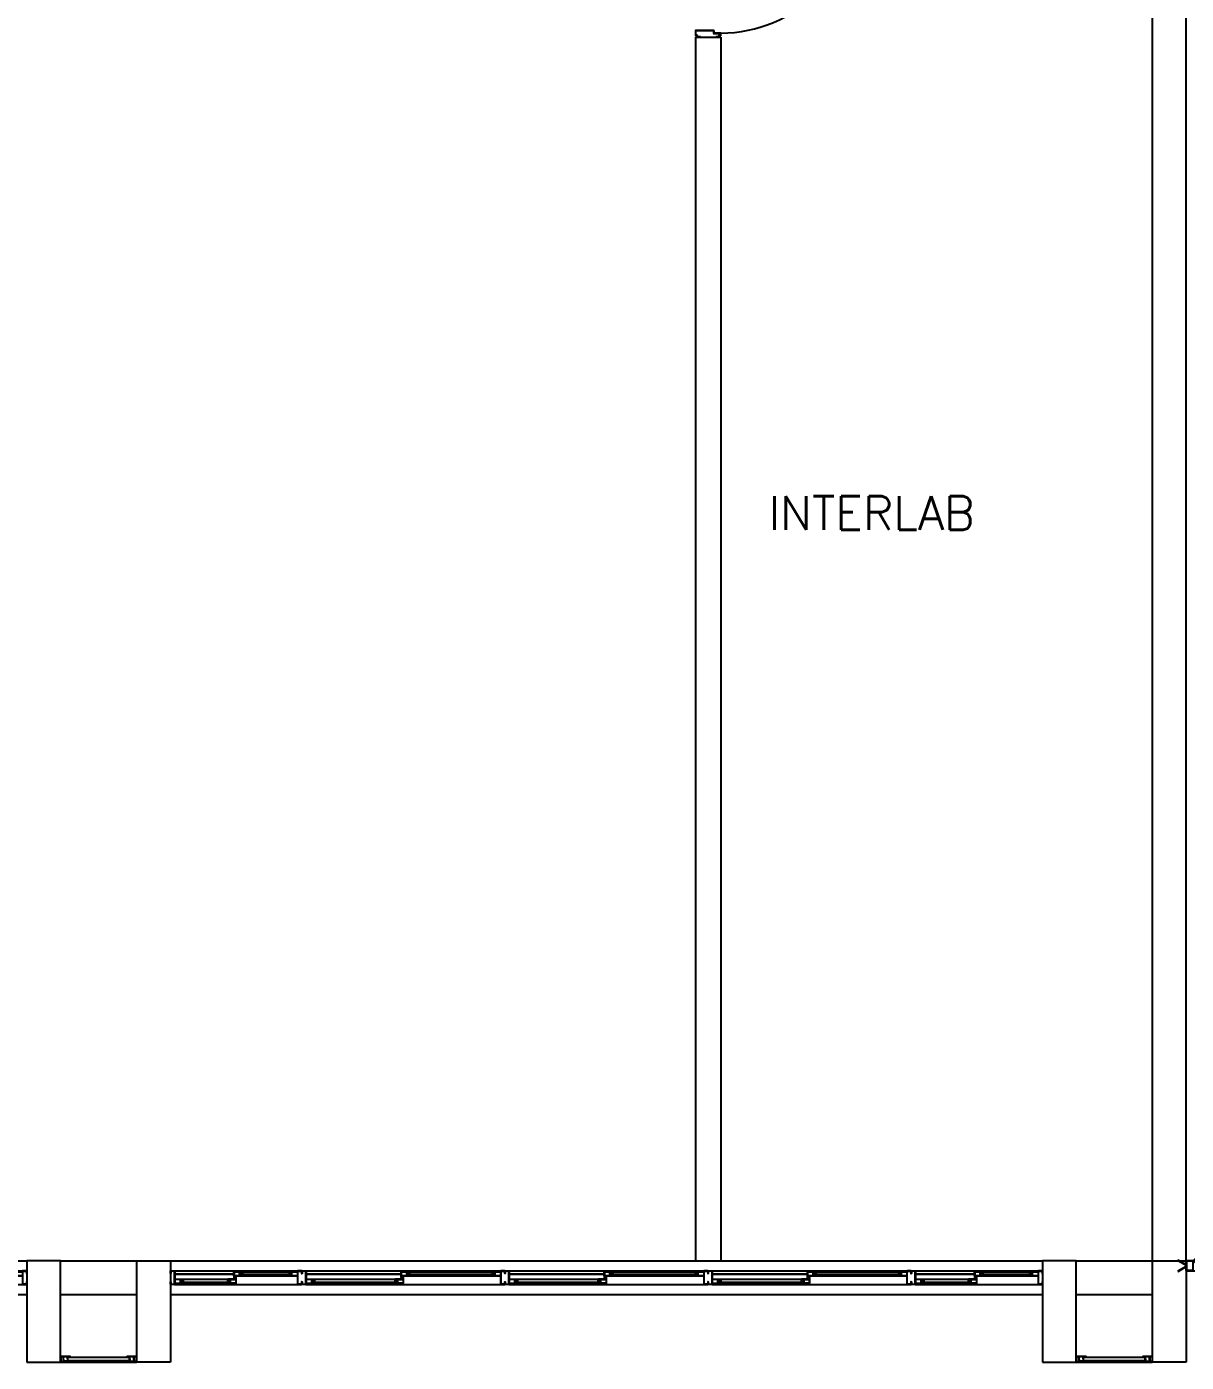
# Model space of a CAD drawing. Header units: millimetres. Extents: x 2686 to 2939, y 1294 to 1441.
# Drawn here: x 2889.87 to 2896.72, y 1388.32 to 1396.21 of the extents above; entities that cross this region are included whole.
import ezdxf

# ---------------------------------------------------------------- set-up
doc = ezdxf.new("R2010")
doc.units = ezdxf.units.MM
doc.linetypes.add('HIDDEN', pattern=[0.375, 0.25, -0.125])
for name, color, linetype in [('AR-ALV', 2, 'Continuous'), ('AR-ESQ', 1, 'Continuous'), ('AR-ESTC', 3, 'Continuous'), ('AR-PEITORIL', 1, 'Continuous'), ('AR-PORTA', 1, 'Continuous'), ('AR-PROJ', 1, 'HIDDEN'), ('AR-SIMBOLO', 1, 'Continuous'), ('DT-ESQ-BAGUETE-C', 1, 'Continuous'), ('DT-ESQ-BAGUETE-V', 1, 'Continuous'), ('DT-ESQ-CHAPA DOBRADA-V', 1, 'Continuous'), ('DT-ESQ-PERFIL CADEIRA-C', 2, 'Continuous'), ('DT-ESQ-PERFIL CADEIRA-V', 2, 'Continuous'), ('DT-ESQ-PERFIL U SIMPLES-C', 2, 'Continuous'), ('DT-ESQ-PERFIL U-C', 2, 'Continuous'), ('DT-ESQ-PERFIL U-V', 1, 'Continuous'), ('DT-ESQ-VENEZIANA-C', 1, 'Continuous'), ('DT-ESQ-VENEZIANA-V', 1, 'Continuous'), ('DT-ESQ-VIDRO-C', 2, 'Continuous'), ('DT-TXTMOD', 1, 'Continuous'), ('esq-c', 1, 'Continuous'), ('grapa', 21, 'HIDDEN'), ('maçaneta', 1, 'Continuous'), ('mov', 1, 'Continuous'), ('PM-PERFIL U-C', 2, 'Continuous'), ('pm1', 2, 'Continuous'), ('porta-c', 1, 'Continuous'), ('PORTA-PROJ', 1, 'HIDDEN'), ('porta-v', 2, 'Continuous'), ('TEXTO', 2, 'Continuous')]:
    doc.layers.add(name, color=color, linetype=linetype)
doc.styles.add('S10', font='simplex.shx', dxfattribs={"height": 0.1})
doc.styles.add('UNB-100', font='simplex.shx', dxfattribs={"height": 0.2})

# ---------------------------------------------------------------- blocks, each defined once
blk = doc.blocks.new('gr9-met-01p')
at = {"layer": 'AR-SIMBOLO'}
for p, q in [((-3.0391, 0.0954), (-2.9391, 0.0954)), ((-2.9691, 0.1254), (-2.9391, 0.0954)), ((-2.9691, 0.0654), (-2.9391, 0.0954)), ((-0.8309, 0.1254), (-0.8609, 0.0954)), ((-0.7609, 0.0954), (-0.8609, 0.0954)), ((-0.8309, 0.0654), (-0.8609, 0.0954))]:
    blk.add_line(p, q, dxfattribs=at)
at = {"layer": 'esq-c'}
for p, q in [((-3.0959, 0.6736), (-3.0708, 0.6987)), ((-3.0959, 0.6704), (-3.0708, 0.6453)), ((-3.0697, 0.6976), (-3.0948, 0.6725)), ((-3.0697, 0.6464), (-3.0948, 0.6715)), ((-3.0436, 0.6725), (-3.0687, 0.6976)), ((-3.0436, 0.6715), (-3.0687, 0.6464)), ((-3.0676, 0.6987), (-3.0425, 0.6736)), ((-3.0676, 0.6453), (-3.0425, 0.6704)), ((-3.0161, 0.6987), (-3.0412, 0.6736)), ((-3.0161, 0.6453), (-3.0412, 0.6704)), ((-3.0401, 0.6725), (-3.015, 0.6976)), ((-3.0401, 0.6715), (-3.015, 0.6464)), ((-3.014, 0.6976), (-2.9889, 0.6725)), ((-3.014, 0.6464), (-2.9889, 0.6715)), ((-2.9878, 0.6736), (-3.0129, 0.6987)), ((-2.9878, 0.6704), (-3.0129, 0.6453)), ((-0.8122, 0.6736), (-0.7871, 0.6987)), ((-0.8122, 0.6704), (-0.7871, 0.6453)), ((-0.786, 0.6976), (-0.8111, 0.6725)), ((-0.786, 0.6464), (-0.8111, 0.6715)), ((-0.7599, 0.6725), (-0.785, 0.6976)), ((-0.7599, 0.6715), (-0.785, 0.6464)), ((-0.7839, 0.6987), (-0.7588, 0.6736)), ((-0.7839, 0.6453), (-0.7588, 0.6704)), ((-0.7324, 0.6987), (-0.7575, 0.6736)), ((-0.7324, 0.6453), (-0.7575, 0.6704)), ((-0.7564, 0.6725), (-0.7313, 0.6976)), ((-0.7564, 0.6715), (-0.7313, 0.6464)), ((-0.7303, 0.6976), (-0.7052, 0.6725)), ((-0.7303, 0.6464), (-0.7052, 0.6715)), ((-0.7041, 0.6736), (-0.7292, 0.6987)), ((-0.7041, 0.6704), (-0.7292, 0.6453)), ((-3.6825, 0.087), (-3.7076, 0.0619)), ((-3.7065, 0.0609), (-3.6814, 0.086)), ((-3.6552, 0.0609), (-3.6803, 0.086)), ((-3.6793, 0.087), (-3.6542, 0.0619)), ((-2.4045, 0.087), (-2.4296, 0.0619)), ((-2.4285, 0.0609), (-2.4034, 0.086)), ((-2.3772, 0.0609), (-2.4023, 0.086)), ((-2.4013, 0.087), (-2.3762, 0.0619)), ((-1.3987, 0.087), (-1.4238, 0.0619)), ((-1.4228, 0.0609), (-1.3977, 0.086)), ((-1.3715, 0.0609), (-1.3966, 0.086)), ((-1.3955, 0.087), (-1.3704, 0.0619)), ((-0.1207, 0.087), (-0.1458, 0.0619)), ((-0.1448, 0.0609), (-0.1197, 0.086)), ((-0.0935, 0.0609), (-0.1186, 0.086)), ((-0.1175, 0.087), (-0.0924, 0.0619)), ((-3.75, 0.0022), (-3.75, 0.0578)), ((-3.7485, 0.0578), (-3.7485, 0.0022)), ((-3.7478, 0.06), (-3.7123, 0.06)), ((-3.7123, 0.0585), (-3.7478, 0.0585)), ((-3.7123, 0.0015), (-3.7478, 0.0015)), ((-3.7478, 0), (-3.7123, 0)), ((-3.7115, 0.0578), (-3.7115, 0.0022)), ((-3.71, 0.0022), (-3.71, 0.0578)), ((-3.7076, 0.0588), (-3.6825, 0.0337)), ((-3.6814, 0.0347), (-3.7065, 0.0598)), ((-3.6803, 0.0347), (-3.6552, 0.0598)), ((-3.6542, 0.0588), (-3.6793, 0.0337)), ((-2.4296, 0.0588), (-2.4045, 0.0337)), ((-2.4034, 0.0347), (-2.4285, 0.0598)), ((-2.4023, 0.0347), (-2.3772, 0.0598)), ((-2.3762, 0.0588), (-2.4013, 0.0337)), ((-1.4238, 0.0588), (-1.3987, 0.0337)), ((-1.3977, 0.0347), (-1.4228, 0.0598)), ((-1.3966, 0.0347), (-1.3715, 0.0598)), ((-1.3704, 0.0588), (-1.3955, 0.0337)), ((-0.1458, 0.0588), (-0.1207, 0.0337)), ((-0.1197, 0.0347), (-0.1448, 0.0598)), ((-0.1186, 0.0347), (-0.0935, 0.0598)), ((-0.0924, 0.0588), (-0.1175, 0.0337)), ((-0.09, 0.0022), (-0.09, 0.0578)), ((-0.0885, 0.0578), (-0.0885, 0.0022)), ((-0.0523, 0.06), (-0.0878, 0.06)), ((-0.0878, 0.0585), (-0.0523, 0.0585)), ((-0.0878, 0.0015), (-0.0523, 0.0015)), ((-0.0523, 0), (-0.0878, 0)), ((-0.0515, 0.0578), (-0.0515, 0.0022)), ((-0.05, 0.0022), (-0.05, 0.0578))]:
    blk.add_line(p, q, dxfattribs=at)
for centre, radius, start, end in [((-3.0943, 0.672), 0.00225, 135, 225), ((-3.0943, 0.672), 0.00075, 135, 225), ((-3.0692, 0.6971), 0.00225, 45, 135), ((-3.0692, 0.6469), 0.00225, 225, 315), ((-3.0692, 0.6971), 0.00075, 45, 135), ((-3.0692, 0.6469), 0.00075, 225, 315), ((-3.0441, 0.672), 0.00075, 315, 45), ((-3.0441, 0.672), 0.00225, 315, 45), ((-3.0396, 0.672), 0.00225, 135, 225), ((-3.0396, 0.672), 0.00075, 135, 225), ((-3.0145, 0.6971), 0.00225, 45, 135), ((-3.0145, 0.6469), 0.00225, 225, 315), ((-3.0145, 0.6971), 0.00075, 45, 135), ((-3.0145, 0.6469), 0.00075, 225, 315), ((-2.9894, 0.672), 0.00075, 315, 45), ((-2.9894, 0.672), 0.00225, 315, 45), ((-0.8106, 0.672), 0.00225, 135, 225), ((-0.8106, 0.672), 0.00075, 135, 225), ((-0.7855, 0.6971), 0.00225, 45, 135), ((-0.7855, 0.6469), 0.00225, 225, 315), ((-0.7855, 0.6971), 0.00075, 45, 135), ((-0.7855, 0.6469), 0.00075, 225, 315), ((-0.7604, 0.672), 0.00075, 315, 45), ((-0.7604, 0.672), 0.00225, 315, 45), ((-0.7559, 0.672), 0.00225, 135, 225), ((-0.7559, 0.672), 0.00075, 135, 225), ((-0.7308, 0.6971), 0.00225, 45, 135), ((-0.7308, 0.6469), 0.00225, 225, 315), ((-0.7308, 0.6971), 0.00075, 45, 135), ((-0.7308, 0.6469), 0.00075, 225, 315), ((-0.7057, 0.672), 0.00075, 315, 45), ((-0.7057, 0.672), 0.00225, 315, 45), ((-3.6809, 0.0855), 0.00225, 45, 135), ((-3.6809, 0.0855), 0.00075, 45, 135), ((-2.4029, 0.0855), 0.00225, 45, 135), ((-2.4029, 0.0855), 0.00075, 45, 135), ((-1.3971, 0.0855), 0.00225, 45, 135), ((-1.3971, 0.0855), 0.00075, 45, 135), ((-0.1191, 0.0855), 0.00225, 45, 135), ((-0.1191, 0.0855), 0.00075, 45, 135), ((-3.7478, 0.0578), 0.00225, 90, 180), ((-3.7478, 0.0022), 0.00225, 180, 270), ((-3.7478, 0.0578), 0.00075, 90, 180), ((-3.7478, 0.0022), 0.00075, 180, 270), ((-3.7123, 0.0578), 0.00225, 360, 90), ((-3.7123, 0.0578), 0.00075, 360, 90), ((-3.7123, 0.0022), 0.00225, 270, 0), ((-3.7123, 0.0022), 0.00075, 270, 0), ((-3.706, 0.0604), 0.00225, 135, 225), ((-3.706, 0.0604), 0.00075, 135, 225), ((-3.6809, 0.0353), 0.00225, 225, 315), ((-3.6809, 0.0353), 0.00075, 225, 315), ((-3.6558, 0.0604), 0.00075, 315, 45), ((-3.6558, 0.0604), 0.00225, 315, 45), ((-2.428, 0.0604), 0.00225, 135, 225), ((-2.428, 0.0604), 0.00075, 135, 225), ((-2.4029, 0.0353), 0.00225, 225, 315), ((-2.4029, 0.0353), 0.00075, 225, 315), ((-2.3778, 0.0604), 0.00075, 315, 45), ((-2.3778, 0.0604), 0.00225, 315, 45), ((-1.4222, 0.0604), 0.00225, 135, 225), ((-1.4222, 0.0604), 0.00075, 135, 225), ((-1.3971, 0.0353), 0.00225, 225, 315), ((-1.3971, 0.0353), 0.00075, 225, 315), ((-1.372, 0.0604), 0.00075, 315, 45), ((-1.372, 0.0604), 0.00225, 315, 45), ((-0.1442, 0.0604), 0.00225, 135, 225), ((-0.1442, 0.0604), 0.00075, 135, 225), ((-0.1191, 0.0353), 0.00225, 225, 315), ((-0.1191, 0.0353), 0.00075, 225, 315), ((-0.094, 0.0604), 0.00075, 315, 45), ((-0.094, 0.0604), 0.00225, 315, 45), ((-0.0878, 0.0578), 0.00225, 90, 180), ((-0.0878, 0.0022), 0.00225, 180, 270), ((-0.0878, 0.0578), 0.00075, 90, 180), ((-0.0878, 0.0022), 0.00075, 180, 270), ((-0.0523, 0.0578), 0.00225, 0, 90), ((-0.0523, 0.0578), 0.00075, 0, 90), ((-0.0523, 0.0022), 0.00225, 270, 0), ((-0.0523, 0.0022), 0.00075, 270, 0)]:
    blk.add_arc(centre, radius, start, end, dxfattribs=at)
at = {"layer": 'grapa'}
for p, q in [((-3.75, 0.025), (-3.75, 0.035)), ((-0.05, 0.025), (-0.05, 0.035))]:
    blk.add_line(p, q, dxfattribs=at)
for points in [[(-3.75, 0.035), (-3.7986, 0.063), (-3.7993, 0.0617), (-3.7515, 0.0341), (-3.7515, 0.0259), (-3.7993, -0.0017), (-3.7986, -0.003), (-3.75, 0.025)], [(-0.05, 0.035), (-0.0014, 0.063), (-0.0007, 0.0617), (-0.0485, 0.0341), (-0.0485, 0.0259), (-0.0007, -0.0017), (-0.0014, -0.003), (-0.05, 0.025)]]:
    blk.add_lwpolyline(points, dxfattribs=at)
at = {"layer": 'porta-c'}
for centre, radius in [((-3.1518, 0.5894), 0.0075), ((-3.1518, 0.5894), 0.005), ((-2.932, 0.5894), 0.0075), ((-2.932, 0.5894), 0.005), ((-0.868, 0.5894), 0.0075), ((-0.868, 0.5894), 0.005), ((-0.6482, 0.5894), 0.0075), ((-0.6482, 0.5894), 0.005), ((-3.2262, 0.515), 0.0075), ((-3.2262, 0.515), 0.005), ((-2.8575, 0.515), 0.0075), ((-2.8575, 0.515), 0.005), ((-0.9425, 0.515), 0.0075), ((-0.9425, 0.515), 0.005), ((-0.5738, 0.515), 0.0075), ((-0.5738, 0.515), 0.005), ((-3.3006, 0.4406), 0.0075), ((-3.3006, 0.4406), 0.005), ((-2.7831, 0.4406), 0.0075), ((-2.7831, 0.4406), 0.005), ((-1.0169, 0.4406), 0.0075), ((-1.0169, 0.4406), 0.005), ((-0.4994, 0.4406), 0.0075), ((-0.4994, 0.4406), 0.005), ((-3.375, 0.3662), 0.0075), ((-3.375, 0.3662), 0.005), ((-2.7087, 0.3662), 0.0075), ((-2.7087, 0.3662), 0.005), ((-1.0913, 0.3662), 0.0075), ((-1.0913, 0.3662), 0.005), ((-0.425, 0.3662), 0.0075), ((-0.425, 0.3662), 0.005), ((-3.4495, 0.2918), 0.0075), ((-3.4495, 0.2918), 0.005), ((-2.6343, 0.2918), 0.0075), ((-2.6343, 0.2918), 0.005), ((-1.1657, 0.2918), 0.0075), ((-1.1657, 0.2918), 0.005), ((-0.3505, 0.2918), 0.0075), ((-0.3505, 0.2918), 0.005), ((-3.5239, 0.2173), 0.0075), ((-3.5239, 0.2173), 0.005), ((-2.5598, 0.2173), 0.0075), ((-2.5598, 0.2173), 0.005), ((-1.2402, 0.2173), 0.0075), ((-1.2402, 0.2173), 0.005), ((-0.2761, 0.2173), 0.0075), ((-0.2761, 0.2173), 0.005), ((-3.5983, 0.1429), 0.0075), ((-3.5983, 0.1429), 0.005), ((-2.4854, 0.1429), 0.0075), ((-2.4854, 0.1429), 0.005), ((-1.3146, 0.1429), 0.0075), ((-1.3146, 0.1429), 0.005), ((-0.2017, 0.1429), 0.0075), ((-0.2017, 0.1429), 0.005)]:
    blk.add_circle(centre, radius, dxfattribs=at)
at = {"layer": 'PORTA-PROJ'}
for p, q in [((-3.7123, 0.06), (-0.0878, 0.06)), ((-3.7123, 0), (-0.0878, 0))]:
    blk.add_line(p, q, dxfattribs=at)
at = {"layer": 'porta-v'}
for p, q in [((-3.6825, 0.087), (-3.0959, 0.6736)), ((-3.6542, 0.0588), (-3.0676, 0.6453)), ((-2.4296, 0.0588), (-3.0161, 0.6453)), ((-2.4013, 0.087), (-2.9878, 0.6736)), ((-1.3987, 0.087), (-0.8122, 0.6736)), ((-1.3704, 0.0588), (-0.7839, 0.6453)), ((-0.1458, 0.0588), (-0.7324, 0.6453)), ((-0.1175, 0.087), (-0.7041, 0.6736))]:
    blk.add_line(p, q, dxfattribs=at)
blk = doc.blocks.new('EF40-P')
at = {"layer": 'DT-ESQ-BAGUETE-C', "ltscale": 0.1}
for points in [[(0.4225, -0.08), (0.409, -0.08), (0.409, -0.0785), (0.422, -0.0785, 0.414214), (0.4225, -0.078), (0.4225, -0.067, 0.414214), (0.422, -0.0665), (0.409, -0.0665), (0.409, -0.065), (0.4225, -0.065, -0.414214), (0.424, -0.0665), (0.424, -0.0785, -0.414214)], [(0.7015, -0.08), (0.715, -0.08), (0.715, -0.0785), (0.702, -0.0785, -0.414214), (0.7015, -0.078), (0.7015, -0.067, -0.414214), (0.702, -0.0665), (0.715, -0.0665), (0.715, -0.065), (0.7015, -0.065, 0.414214), (0.7, -0.0665), (0.7, -0.0785, 0.414214)], [(1.41, -0.08), (1.3965, -0.08), (1.3965, -0.0785), (1.4095, -0.0785, 0.414214), (1.41, -0.078), (1.41, -0.067, 0.414214), (1.4095, -0.0665), (1.3965, -0.0665), (1.3965, -0.065), (1.41, -0.065, -0.414214), (1.4115, -0.0665), (1.4115, -0.0785, -0.414214)], [(1.9015, -0.08), (1.915, -0.08), (1.915, -0.0785), (1.902, -0.0785, -0.414214), (1.9015, -0.078), (1.9015, -0.067, -0.414214), (1.902, -0.0665), (1.915, -0.0665), (1.915, -0.065), (1.9015, -0.065, 0.414214), (1.9, -0.0665), (1.9, -0.0785, 0.414214)], [(2.61, -0.08), (2.5965, -0.08), (2.5965, -0.0785), (2.6095, -0.0785, 0.414214), (2.61, -0.078), (2.61, -0.067, 0.414214), (2.6095, -0.0665), (2.5965, -0.0665), (2.5965, -0.065), (2.61, -0.065, -0.414214), (2.6115, -0.0665), (2.6115, -0.0785, -0.414214)], [(3.1015, -0.08), (3.115, -0.08), (3.115, -0.0785), (3.102, -0.0785, -0.414214), (3.1015, -0.078), (3.1015, -0.067, -0.414214), (3.102, -0.0665), (3.115, -0.0665), (3.115, -0.065), (3.1015, -0.065, 0.414214), (3.1, -0.0665), (3.1, -0.0785, 0.414214)], [(3.81, -0.08), (3.7965, -0.08), (3.7965, -0.0785), (3.8095, -0.0785, 0.414214), (3.81, -0.078), (3.81, -0.067, 0.414214), (3.8095, -0.0665), (3.7965, -0.0665), (3.7965, -0.065), (3.81, -0.065, -0.414214), (3.8115, -0.0665), (3.8115, -0.0785, -0.414214)], [(4.3015, -0.08), (4.315, -0.08), (4.315, -0.0785), (4.302, -0.0785, -0.414214), (4.3015, -0.078), (4.3015, -0.067, -0.414214), (4.302, -0.0665), (4.315, -0.0665), (4.315, -0.065), (4.3015, -0.065, 0.414214), (4.3, -0.0665), (4.3, -0.0785, 0.414214)], [(4.7975, -0.08), (4.784, -0.08), (4.784, -0.0785), (4.797, -0.0785, 0.414214), (4.7975, -0.078), (4.7975, -0.067, 0.414214), (4.797, -0.0665), (4.784, -0.0665), (4.784, -0.065), (4.7975, -0.065, -0.414214), (4.799, -0.0665), (4.799, -0.0785, -0.414214)], [(5.0765, -0.08), (5.09, -0.08), (5.09, -0.0785), (5.077, -0.0785, -0.414214), (5.0765, -0.078), (5.0765, -0.067, -0.414214), (5.077, -0.0665), (5.09, -0.0665), (5.09, -0.065), (5.0765, -0.065, 0.414214), (5.075, -0.0665), (5.075, -0.0785, 0.414214)], [(0.0735, -0.125), (0.06, -0.125), (0.06, -0.1235), (0.073, -0.1235, 0.414214), (0.0735, -0.123), (0.0735, -0.112, 0.414214), (0.073, -0.1115), (0.06, -0.1115), (0.06, -0.11), (0.0735, -0.11, -0.414214), (0.075, -0.1115), (0.075, -0.1235, -0.414214)], [(0.339, -0.125), (0.3525, -0.125), (0.3525, -0.1235), (0.3395, -0.1235, -0.414214), (0.339, -0.123), (0.339, -0.112, -0.414214), (0.3395, -0.1115), (0.3525, -0.1115), (0.3525, -0.11), (0.339, -0.11, 0.414214), (0.3375, -0.1115), (0.3375, -0.1235, 0.414214)], [(0.8485, -0.125), (0.835, -0.125), (0.835, -0.1235), (0.848, -0.1235, 0.414214), (0.8485, -0.123), (0.8485, -0.112, 0.414214), (0.848, -0.1115), (0.835, -0.1115), (0.835, -0.11), (0.8485, -0.11, -0.414214), (0.85, -0.1115), (0.85, -0.1235, -0.414214)], [(1.3265, -0.125), (1.34, -0.125), (1.34, -0.1235), (1.327, -0.1235, -0.414214), (1.3265, -0.123), (1.3265, -0.112, -0.414214), (1.327, -0.1115), (1.34, -0.1115), (1.34, -0.11), (1.3265, -0.11, 0.414214), (1.325, -0.1115), (1.325, -0.1235, 0.414214)], [(2.0485, -0.125), (2.035, -0.125), (2.035, -0.1235), (2.048, -0.1235, 0.414214), (2.0485, -0.123), (2.0485, -0.112, 0.414214), (2.048, -0.1115), (2.035, -0.1115), (2.035, -0.11), (2.0485, -0.11, -0.414214), (2.05, -0.1115), (2.05, -0.1235, -0.414214)], [(2.5265, -0.125), (2.54, -0.125), (2.54, -0.1235), (2.527, -0.1235, -0.414214), (2.5265, -0.123), (2.5265, -0.112, -0.414214), (2.527, -0.1115), (2.54, -0.1115), (2.54, -0.11), (2.5265, -0.11, 0.414214), (2.525, -0.1115), (2.525, -0.1235, 0.414214)], [(3.2485, -0.125), (3.235, -0.125), (3.235, -0.1235), (3.248, -0.1235, 0.414214), (3.2485, -0.123), (3.2485, -0.112, 0.414214), (3.248, -0.1115), (3.235, -0.1115), (3.235, -0.11), (3.2485, -0.11, -0.414214), (3.25, -0.1115), (3.25, -0.1235, -0.414214)], [(3.7265, -0.125), (3.74, -0.125), (3.74, -0.1235), (3.727, -0.1235, -0.414214), (3.7265, -0.123), (3.7265, -0.112, -0.414214), (3.727, -0.1115), (3.74, -0.1115), (3.74, -0.11), (3.7265, -0.11, 0.414214), (3.725, -0.1115), (3.725, -0.1235, 0.414214)], [(4.4485, -0.125), (4.435, -0.125), (4.435, -0.1235), (4.448, -0.1235, 0.414214), (4.4485, -0.123), (4.4485, -0.112, 0.414214), (4.448, -0.1115), (4.435, -0.1115), (4.435, -0.11), (4.4485, -0.11, -0.414214), (4.45, -0.1115), (4.45, -0.1235, -0.414214)], [(4.714, -0.125), (4.7275, -0.125), (4.7275, -0.1235), (4.7145, -0.1235, -0.414214), (4.714, -0.123), (4.714, -0.112, -0.414214), (4.7145, -0.1115), (4.7275, -0.1115), (4.7275, -0.11), (4.714, -0.11, 0.414214), (4.7125, -0.1115), (4.7125, -0.1235, 0.414214)]]:
    blk.add_lwpolyline(points, format="xyb", close=True, dxfattribs=at)
at = {"layer": 'DT-ESQ-BAGUETE-V', "ltscale": 0.1}
for p, q in [((0.4225, -0.065), (0.7015, -0.065)), ((1.41, -0.065), (1.9015, -0.065)), ((2.61, -0.065), (3.1015, -0.065)), ((3.81, -0.065), (4.3015, -0.065)), ((4.7975, -0.065), (5.0765, -0.065)), ((0.0735, -0.11), (0.339, -0.11)), ((0.8485, -0.11), (1.3265, -0.11)), ((2.0485, -0.11), (2.5265, -0.11)), ((3.2485, -0.11), (3.7265, -0.11)), ((4.4485, -0.11), (4.714, -0.11))]:
    blk.add_line(p, q, dxfattribs=at)
at = {"layer": 'DT-ESQ-CHAPA DOBRADA-V', "ltscale": 0.1}
for p, q in [((0.025, -0.077), (0.374, -0.077)), ((0.8, -0.077), (1.3615, -0.077)), ((2, -0.077), (2.5615, -0.077)), ((3.2, -0.077), (3.7615, -0.077)), ((4.4, -0.077), (4.749, -0.077)), ((0.025, -0.08), (0.374, -0.08)), ((0.8, -0.08), (1.3615, -0.08)), ((2, -0.08), (2.5615, -0.08)), ((3.2, -0.08), (3.7615, -0.08)), ((4.4, -0.08), (4.749, -0.08))]:
    blk.add_line(p, q, dxfattribs=at)
at = {"layer": 'DT-ESQ-PERFIL CADEIRA-C', "ltscale": 0.1}
for p, q in [((0.025, -0.1335), (0.0735, -0.1335)), ((0.3855, -0.1335), (0.339, -0.1335)), ((0.376, -0.0885), (0.4225, -0.0885)), ((0.75, -0.0885), (0.7015, -0.0885)), ((0.8, -0.1335), (0.8485, -0.1335)), ((1.373, -0.1335), (1.3265, -0.1335)), ((1.3635, -0.0885), (1.41, -0.0885)), ((1.95, -0.0885), (1.9015, -0.0885)), ((2, -0.1335), (2.0485, -0.1335)), ((2.573, -0.1335), (2.5265, -0.1335)), ((2.5635, -0.0885), (2.61, -0.0885)), ((3.15, -0.0885), (3.1015, -0.0885)), ((3.2, -0.1335), (3.2485, -0.1335)), ((3.773, -0.1335), (3.7265, -0.1335)), ((3.7635, -0.0885), (3.81, -0.0885)), ((4.35, -0.0885), (4.3015, -0.0885)), ((4.4, -0.1335), (4.4485, -0.1335)), ((4.7605, -0.1335), (4.714, -0.1335)), ((4.751, -0.0885), (4.7975, -0.0885)), ((5.125, -0.0885), (5.0765, -0.0885))]:
    blk.add_line(p, q, dxfattribs=at)
for points in [[(0.4225, -0.087, -1), (0.4225, -0.09), (0.376, -0.09, -0.414214), (0.374, -0.088), (0.374, -0.067, -0.414214), (0.376, -0.065), (0.4075, -0.065, -0.414214), (0.409, -0.0665), (0.409, -0.087)], [(0.409, -0.0885, -0.198913), (0.4079, -0.0881, -0.198913), (0.4075, -0.087), (0.4075, -0.067, 0.414214), (0.407, -0.0665), (0.376, -0.0665, 0.414214), (0.3755, -0.067), (0.3755, -0.088, 0.414214), (0.376, -0.0885)], [(0.7015, -0.09), (0.75, -0.09), (0.75, -0.0885), (0.715, -0.0885, 0.198912), (0.7161, -0.0881, 0.198913), (0.7165, -0.087), (0.7165, -0.067, -0.414214), (0.717, -0.0665), (0.75, -0.0665), (0.75, -0.065), (0.7165, -0.065, 0.414214), (0.715, -0.0665), (0.715, -0.0785), (0.715, -0.08), (0.715, -0.087), (0.7015, -0.087, 1)], [(1.41, -0.087, -1), (1.41, -0.09), (1.3635, -0.09, -0.414214), (1.3615, -0.088), (1.3615, -0.067, -0.414214), (1.3635, -0.065), (1.395, -0.065, -0.414214), (1.3965, -0.0665), (1.3965, -0.087)], [(1.3965, -0.0885, -0.198913), (1.3954, -0.0881, -0.198913), (1.395, -0.087), (1.395, -0.067, 0.414214), (1.3945, -0.0665), (1.3635, -0.0665, 0.414214), (1.363, -0.067), (1.363, -0.088, 0.414214), (1.3635, -0.0885)], [(1.9015, -0.09), (1.95, -0.09), (1.95, -0.0885), (1.915, -0.0885, 0.198912), (1.9161, -0.0881, 0.198913), (1.9165, -0.087), (1.9165, -0.067, -0.414214), (1.917, -0.0665), (1.95, -0.0665), (1.95, -0.065), (1.9165, -0.065, 0.414214), (1.915, -0.0665), (1.915, -0.0785), (1.915, -0.08), (1.915, -0.087), (1.9015, -0.087, 1)], [(2.61, -0.087, -1), (2.61, -0.09), (2.5635, -0.09, -0.414214), (2.5615, -0.088), (2.5615, -0.067, -0.414214), (2.5635, -0.065), (2.595, -0.065, -0.414214), (2.5965, -0.0665), (2.5965, -0.087)], [(2.5965, -0.0885, -0.198913), (2.5954, -0.0881, -0.198913), (2.595, -0.087), (2.595, -0.067, 0.414214), (2.5945, -0.0665), (2.5635, -0.0665, 0.414214), (2.563, -0.067), (2.563, -0.088, 0.414214), (2.5635, -0.0885)], [(3.1015, -0.09), (3.15, -0.09), (3.15, -0.0885), (3.115, -0.0885, 0.198912), (3.1161, -0.0881, 0.198913), (3.1165, -0.087), (3.1165, -0.067, -0.414214), (3.117, -0.0665), (3.15, -0.0665), (3.15, -0.065), (3.1165, -0.065, 0.414214), (3.115, -0.0665), (3.115, -0.0785), (3.115, -0.08), (3.115, -0.087), (3.1015, -0.087, 1)], [(3.81, -0.087, -1), (3.81, -0.09), (3.7635, -0.09, -0.414214), (3.7615, -0.088), (3.7615, -0.067, -0.414214), (3.7635, -0.065), (3.795, -0.065, -0.414214), (3.7965, -0.0665), (3.7965, -0.087)], [(3.7965, -0.0885, -0.198913), (3.7954, -0.0881, -0.198913), (3.795, -0.087), (3.795, -0.067, 0.414214), (3.7945, -0.0665), (3.7635, -0.0665, 0.414214), (3.763, -0.067), (3.763, -0.088, 0.414214), (3.7635, -0.0885)], [(4.3015, -0.09), (4.35, -0.09), (4.35, -0.0885), (4.315, -0.0885, 0.198912), (4.3161, -0.0881, 0.198913), (4.3165, -0.087), (4.3165, -0.067, -0.414214), (4.317, -0.0665), (4.35, -0.0665), (4.35, -0.065), (4.3165, -0.065, 0.414214), (4.315, -0.0665), (4.315, -0.0785), (4.315, -0.08), (4.315, -0.087), (4.3015, -0.087, 1)], [(4.7975, -0.087, -1), (4.7975, -0.09), (4.751, -0.09, -0.414214), (4.749, -0.088), (4.749, -0.067, -0.414214), (4.751, -0.065), (4.7825, -0.065, -0.414214), (4.784, -0.0665), (4.784, -0.087)], [(4.784, -0.0885, -0.198913), (4.7829, -0.0881, -0.198913), (4.7825, -0.087), (4.7825, -0.067, 0.414214), (4.782, -0.0665), (4.751, -0.0665, 0.414214), (4.7505, -0.067), (4.7505, -0.088, 0.414214), (4.751, -0.0885)], [(5.0765, -0.09), (5.125, -0.09), (5.125, -0.0885), (5.09, -0.0885, 0.198912), (5.0911, -0.0881, 0.198913), (5.0915, -0.087), (5.0915, -0.067, -0.414214), (5.092, -0.0665), (5.125, -0.0665), (5.125, -0.065), (5.0915, -0.065, 0.414214), (5.09, -0.0665), (5.09, -0.0785), (5.09, -0.08), (5.09, -0.087), (5.0765, -0.087, 1)], [(0.0735, -0.135), (0.025, -0.135), (0.025, -0.1335), (0.06, -0.1335, -0.198912), (0.0589, -0.1331, -0.198913), (0.0585, -0.132), (0.0585, -0.112, 0.414214), (0.058, -0.1115), (0.025, -0.1115), (0.025, -0.11), (0.0585, -0.11, -0.414214), (0.06, -0.1115), (0.06, -0.1235), (0.06, -0.125), (0.06, -0.132), (0.0735, -0.132, -1)], [(0.339, -0.132, 1), (0.339, -0.135), (0.3855, -0.135, 0.414214), (0.3875, -0.133), (0.3875, -0.112, 0.414214), (0.3855, -0.11), (0.354, -0.11, 0.414214), (0.3525, -0.1115), (0.3525, -0.132)], [(0.3525, -0.1335, 0.198913), (0.3536, -0.1331, 0.198913), (0.354, -0.132), (0.354, -0.112, -0.414214), (0.3545, -0.1115), (0.3855, -0.1115, -0.414214), (0.386, -0.112), (0.386, -0.133, -0.414214), (0.3855, -0.1335)], [(0.8485, -0.135), (0.8, -0.135), (0.8, -0.1335), (0.835, -0.1335, -0.198912), (0.8339, -0.1331, -0.198913), (0.8335, -0.132), (0.8335, -0.112, 0.414214), (0.833, -0.1115), (0.8, -0.1115), (0.8, -0.11), (0.8335, -0.11, -0.414214), (0.835, -0.1115), (0.835, -0.1235), (0.835, -0.125), (0.835, -0.132), (0.8485, -0.132, -1)], [(1.3265, -0.132, 1), (1.3265, -0.135), (1.373, -0.135, 0.414214), (1.375, -0.133), (1.375, -0.112, 0.414214), (1.373, -0.11), (1.3415, -0.11, 0.414214), (1.34, -0.1115), (1.34, -0.132)], [(1.34, -0.1335, 0.198913), (1.3411, -0.1331, 0.198913), (1.3415, -0.132), (1.3415, -0.112, -0.414214), (1.342, -0.1115), (1.373, -0.1115, -0.414214), (1.3735, -0.112), (1.3735, -0.133, -0.414214), (1.373, -0.1335)], [(2.0485, -0.135), (2, -0.135), (2, -0.1335), (2.035, -0.1335, -0.198912), (2.0339, -0.1331, -0.198913), (2.0335, -0.132), (2.0335, -0.112, 0.414214), (2.033, -0.1115), (2, -0.1115), (2, -0.11), (2.0335, -0.11, -0.414214), (2.035, -0.1115), (2.035, -0.1235), (2.035, -0.125), (2.035, -0.132), (2.0485, -0.132, -1)], [(2.5265, -0.132, 1), (2.5265, -0.135), (2.573, -0.135, 0.414214), (2.575, -0.133), (2.575, -0.112, 0.414214), (2.573, -0.11), (2.5415, -0.11, 0.414214), (2.54, -0.1115), (2.54, -0.132)], [(2.54, -0.1335, 0.198913), (2.5411, -0.1331, 0.198913), (2.5415, -0.132), (2.5415, -0.112, -0.414214), (2.542, -0.1115), (2.573, -0.1115, -0.414214), (2.5735, -0.112), (2.5735, -0.133, -0.414214), (2.573, -0.1335)], [(3.2485, -0.135), (3.2, -0.135), (3.2, -0.1335), (3.235, -0.1335, -0.198912), (3.2339, -0.1331, -0.198913), (3.2335, -0.132), (3.2335, -0.112, 0.414214), (3.233, -0.1115), (3.2, -0.1115), (3.2, -0.11), (3.2335, -0.11, -0.414214), (3.235, -0.1115), (3.235, -0.1235), (3.235, -0.125), (3.235, -0.132), (3.2485, -0.132, -1)], [(3.7265, -0.132, 1), (3.7265, -0.135), (3.773, -0.135, 0.414214), (3.775, -0.133), (3.775, -0.112, 0.414214), (3.773, -0.11), (3.7415, -0.11, 0.414214), (3.74, -0.1115), (3.74, -0.132)], [(3.74, -0.1335, 0.198913), (3.7411, -0.1331, 0.198913), (3.7415, -0.132), (3.7415, -0.112, -0.414214), (3.742, -0.1115), (3.773, -0.1115, -0.414214), (3.7735, -0.112), (3.7735, -0.133, -0.414214), (3.773, -0.1335)], [(4.4485, -0.135), (4.4, -0.135), (4.4, -0.1335), (4.435, -0.1335, -0.198912), (4.4339, -0.1331, -0.198913), (4.4335, -0.132), (4.4335, -0.112, 0.414214), (4.433, -0.1115), (4.4, -0.1115), (4.4, -0.11), (4.4335, -0.11, -0.414214), (4.435, -0.1115), (4.435, -0.1235), (4.435, -0.125), (4.435, -0.132), (4.4485, -0.132, -1)], [(4.714, -0.132, 1), (4.714, -0.135), (4.7605, -0.135, 0.414214), (4.7625, -0.133), (4.7625, -0.112, 0.414214), (4.7605, -0.11), (4.729, -0.11, 0.414214), (4.7275, -0.1115), (4.7275, -0.132)], [(4.7275, -0.1335, 0.198913), (4.7286, -0.1331, 0.198913), (4.729, -0.132), (4.729, -0.112, -0.414214), (4.7295, -0.1115), (4.7605, -0.1115, -0.414214), (4.761, -0.112), (4.761, -0.133, -0.414214), (4.7605, -0.1335)]]:
    blk.add_lwpolyline(points, format="xyb", close=True, dxfattribs=at)
at = {"layer": 'DT-ESQ-PERFIL CADEIRA-V', "ltscale": 0.1}
for p, q in [((0.0735, -0.135), (0.339, -0.135)), ((0.4075, -0.09), (0.7015, -0.09)), ((0.8485, -0.135), (1.3265, -0.135)), ((1.395, -0.09), (1.9015, -0.09)), ((2.0485, -0.135), (2.5265, -0.135)), ((2.595, -0.09), (3.1015, -0.09)), ((3.2485, -0.135), (3.7265, -0.135)), ((3.795, -0.09), (4.3015, -0.09)), ((4.4485, -0.135), (4.714, -0.135)), ((4.7825, -0.09), (5.0765, -0.09))]:
    blk.add_line(p, q, dxfattribs=at)
at = {"layer": 'DT-ESQ-PERFIL U SIMPLES-C', "ltscale": 0.1}
for points in [[(0.376, -0.102), (0.384, -0.102), (0.384, -0.1005), (0.376, -0.1005, -0.414214), (0.3755, -0.1), (0.3755, -0.092, -0.414214), (0.376, -0.0915), (0.384, -0.0915), (0.384, -0.09), (0.376, -0.09, 0.414214), (0.374, -0.092), (0.374, -0.1, 0.414214)], [(0.3855, -0.098), (0.3775, -0.098), (0.3775, -0.0995), (0.3855, -0.0995, -0.414214), (0.386, -0.1), (0.386, -0.108, -0.414214), (0.3855, -0.1085), (0.3775, -0.1085), (0.3775, -0.11), (0.3855, -0.11, 0.414214), (0.3875, -0.108), (0.3875, -0.1, 0.414214)], [(1.3635, -0.102), (1.3715, -0.102), (1.3715, -0.1005), (1.3635, -0.1005, -0.414214), (1.363, -0.1), (1.363, -0.092, -0.414214), (1.3635, -0.0915), (1.3715, -0.0915), (1.3715, -0.09), (1.3635, -0.09, 0.414214), (1.3615, -0.092), (1.3615, -0.1, 0.414214)], [(1.373, -0.098), (1.365, -0.098), (1.365, -0.0995), (1.373, -0.0995, -0.414214), (1.3735, -0.1), (1.3735, -0.108, -0.414214), (1.373, -0.1085), (1.365, -0.1085), (1.365, -0.11), (1.373, -0.11, 0.414214), (1.375, -0.108), (1.375, -0.1, 0.414214)], [(2.5635, -0.102), (2.5715, -0.102), (2.5715, -0.1005), (2.5635, -0.1005, -0.414214), (2.563, -0.1), (2.563, -0.092, -0.414214), (2.5635, -0.0915), (2.5715, -0.0915), (2.5715, -0.09), (2.5635, -0.09, 0.414214), (2.5615, -0.092), (2.5615, -0.1, 0.414214)], [(2.573, -0.098), (2.565, -0.098), (2.565, -0.0995), (2.573, -0.0995, -0.414214), (2.5735, -0.1), (2.5735, -0.108, -0.414214), (2.573, -0.1085), (2.565, -0.1085), (2.565, -0.11), (2.573, -0.11, 0.414214), (2.575, -0.108), (2.575, -0.1, 0.414214)], [(3.7635, -0.102), (3.7715, -0.102), (3.7715, -0.1005), (3.7635, -0.1005, -0.414214), (3.763, -0.1), (3.763, -0.092, -0.414214), (3.7635, -0.0915), (3.7715, -0.0915), (3.7715, -0.09), (3.7635, -0.09, 0.414214), (3.7615, -0.092), (3.7615, -0.1, 0.414214)], [(3.773, -0.098), (3.765, -0.098), (3.765, -0.0995), (3.773, -0.0995, -0.414214), (3.7735, -0.1), (3.7735, -0.108, -0.414214), (3.773, -0.1085), (3.765, -0.1085), (3.765, -0.11), (3.773, -0.11, 0.414214), (3.775, -0.108), (3.775, -0.1, 0.414214)], [(4.751, -0.102), (4.759, -0.102), (4.759, -0.1005), (4.751, -0.1005, -0.414214), (4.7505, -0.1), (4.7505, -0.092, -0.414214), (4.751, -0.0915), (4.759, -0.0915), (4.759, -0.09), (4.751, -0.09, 0.414214), (4.749, -0.092), (4.749, -0.1, 0.414214)], [(4.7605, -0.098), (4.7525, -0.098), (4.7525, -0.0995), (4.7605, -0.0995, -0.414214), (4.761, -0.1), (4.761, -0.108, -0.414214), (4.7605, -0.1085), (4.7525, -0.1085), (4.7525, -0.11), (4.7605, -0.11, 0.414214), (4.7625, -0.108), (4.7625, -0.1, 0.414214)]]:
    blk.add_lwpolyline(points, format="xyb", close=True, dxfattribs=at)
at = {"layer": 'DT-ESQ-PERFIL U-C', "ltscale": 0.1}
for points in [[(0, -0.0615, -0.414214), (0.0015, -0.06), (0.0235, -0.06, -0.414214), (0.025, -0.0615), (0.025, -0.1385, -0.414214), (0.0235, -0.14), (0.0015, -0.14, -0.414214), (0, -0.1385), (0, -0.125), (0.0015, -0.125), (0.0015, -0.138, 0.414214), (0.002, -0.1385), (0.023, -0.1385, 0.414214), (0.0235, -0.138), (0.0235, -0.062, 0.414214), (0.023, -0.0615), (0.002, -0.0615, 0.414214), (0.0015, -0.062), (0.0015, -0.075), (0, -0.075)], [(0.775, -0.0615, 0.414214), (0.7735, -0.06), (0.7515, -0.06, 0.414214), (0.75, -0.0615), (0.75, -0.1385, 0.414214), (0.7515, -0.14), (0.7735, -0.14, 0.414214), (0.775, -0.1385), (0.775, -0.125), (0.7735, -0.125), (0.7735, -0.138, -0.414214), (0.773, -0.1385), (0.752, -0.1385, -0.414214), (0.7515, -0.138), (0.7515, -0.062, -0.414214), (0.752, -0.0615), (0.773, -0.0615, -0.414214), (0.7735, -0.062), (0.7735, -0.075), (0.775, -0.075)], [(0.775, -0.0615, -0.414214), (0.7765, -0.06), (0.7985, -0.06, -0.414214), (0.8, -0.0615), (0.8, -0.1385, -0.414214), (0.7985, -0.14), (0.7765, -0.14, -0.414214), (0.775, -0.1385), (0.775, -0.125), (0.7765, -0.125), (0.7765, -0.138, 0.414214), (0.777, -0.1385), (0.798, -0.1385, 0.414214), (0.7985, -0.138), (0.7985, -0.062, 0.414214), (0.798, -0.0615), (0.777, -0.0615, 0.414214), (0.7765, -0.062), (0.7765, -0.075), (0.775, -0.075)], [(1.975, -0.0615, 0.414214), (1.9735, -0.06), (1.9515, -0.06, 0.414214), (1.95, -0.0615), (1.95, -0.1385, 0.414214), (1.9515, -0.14), (1.9735, -0.14, 0.414214), (1.975, -0.1385), (1.975, -0.125), (1.9735, -0.125), (1.9735, -0.138, -0.414214), (1.973, -0.1385), (1.952, -0.1385, -0.414214), (1.9515, -0.138), (1.9515, -0.062, -0.414214), (1.952, -0.0615), (1.973, -0.0615, -0.414214), (1.9735, -0.062), (1.9735, -0.075), (1.975, -0.075)], [(1.975, -0.0615, -0.414214), (1.9765, -0.06), (1.9985, -0.06, -0.414214), (2, -0.0615), (2, -0.1385, -0.414214), (1.9985, -0.14), (1.9765, -0.14, -0.414214), (1.975, -0.1385), (1.975, -0.125), (1.9765, -0.125), (1.9765, -0.138, 0.414214), (1.977, -0.1385), (1.998, -0.1385, 0.414214), (1.9985, -0.138), (1.9985, -0.062, 0.414214), (1.998, -0.0615), (1.977, -0.0615, 0.414214), (1.9765, -0.062), (1.9765, -0.075), (1.975, -0.075)], [(3.175, -0.0615, 0.414214), (3.1735, -0.06), (3.1515, -0.06, 0.414214), (3.15, -0.0615), (3.15, -0.1385, 0.414214), (3.1515, -0.14), (3.1735, -0.14, 0.414214), (3.175, -0.1385), (3.175, -0.125), (3.1735, -0.125), (3.1735, -0.138, -0.414214), (3.173, -0.1385), (3.152, -0.1385, -0.414214), (3.1515, -0.138), (3.1515, -0.062, -0.414214), (3.152, -0.0615), (3.173, -0.0615, -0.414214), (3.1735, -0.062), (3.1735, -0.075), (3.175, -0.075)], [(3.175, -0.0615, -0.414214), (3.1765, -0.06), (3.1985, -0.06, -0.414214), (3.2, -0.0615), (3.2, -0.1385, -0.414214), (3.1985, -0.14), (3.1765, -0.14, -0.414214), (3.175, -0.1385), (3.175, -0.125), (3.1765, -0.125), (3.1765, -0.138, 0.414214), (3.177, -0.1385), (3.198, -0.1385, 0.414214), (3.1985, -0.138), (3.1985, -0.062, 0.414214), (3.198, -0.0615), (3.177, -0.0615, 0.414214), (3.1765, -0.062), (3.1765, -0.075), (3.175, -0.075)], [(4.375, -0.0615, 0.414214), (4.3735, -0.06), (4.3515, -0.06, 0.414214), (4.35, -0.0615), (4.35, -0.1385, 0.414214), (4.3515, -0.14), (4.3735, -0.14, 0.414214), (4.375, -0.1385), (4.375, -0.125), (4.3735, -0.125), (4.3735, -0.138, -0.414214), (4.373, -0.1385), (4.352, -0.1385, -0.414214), (4.3515, -0.138), (4.3515, -0.062, -0.414214), (4.352, -0.0615), (4.373, -0.0615, -0.414214), (4.3735, -0.062), (4.3735, -0.075), (4.375, -0.075)], [(4.375, -0.0615, -0.414214), (4.3765, -0.06), (4.3985, -0.06, -0.414214), (4.4, -0.0615), (4.4, -0.1385, -0.414214), (4.3985, -0.14), (4.3765, -0.14, -0.414214), (4.375, -0.1385), (4.375, -0.125), (4.3765, -0.125), (4.3765, -0.138, 0.414214), (4.377, -0.1385), (4.398, -0.1385, 0.414214), (4.3985, -0.138), (4.3985, -0.062, 0.414214), (4.398, -0.0615), (4.377, -0.0615, 0.414214), (4.3765, -0.062), (4.3765, -0.075), (4.375, -0.075)], [(5.15, -0.0615, 0.414214), (5.1485, -0.06), (5.1265, -0.06, 0.414214), (5.125, -0.0615), (5.125, -0.1385, 0.414214), (5.1265, -0.14), (5.1485, -0.14, 0.414214), (5.15, -0.1385), (5.15, -0.125), (5.1485, -0.125), (5.1485, -0.138, -0.414214), (5.148, -0.1385), (5.127, -0.1385, -0.414214), (5.1265, -0.138), (5.1265, -0.062, -0.414214), (5.127, -0.0615), (5.148, -0.0615, -0.414214), (5.1485, -0.062), (5.1485, -0.075), (5.15, -0.075)]]:
    blk.add_lwpolyline(points, format="xyb", close=True, dxfattribs=at)
at = {"layer": 'DT-ESQ-PERFIL U-V', "ltscale": 0.1}
for p, q in [((0.0235, -0.06), (0.7515, -0.06)), ((0.7985, -0.06), (1.9515, -0.06)), ((1.9985, -0.06), (3.1515, -0.06)), ((3.1985, -0.06), (4.3515, -0.06)), ((4.3985, -0.06), (5.1265, -0.06)), ((0.0235, -0.14), (0.7515, -0.14)), ((0.7985, -0.14), (1.9515, -0.14)), ((1.9985, -0.14), (3.1515, -0.14)), ((3.1985, -0.14), (4.3515, -0.14)), ((4.3985, -0.14), (5.1265, -0.14))]:
    blk.add_line(p, q, dxfattribs=at)
at = {"layer": 'DT-ESQ-VIDRO-C', "ltscale": 0.1}
for points in [[(0.063, -0.13), (0.063, -0.127), (0.3495, -0.127), (0.3495, -0.13)], [(0.7125, -0.085), (0.7125, -0.082), (0.4115, -0.082), (0.4115, -0.085)], [(0.838, -0.13), (0.838, -0.127), (1.337, -0.127), (1.337, -0.13)], [(1.9125, -0.085), (1.9125, -0.082), (1.399, -0.082), (1.399, -0.085)], [(2.038, -0.13), (2.038, -0.127), (2.537, -0.127), (2.537, -0.13)], [(3.1125, -0.085), (3.1125, -0.082), (2.599, -0.082), (2.599, -0.085)], [(3.238, -0.13), (3.238, -0.127), (3.737, -0.127), (3.737, -0.13)], [(4.3125, -0.085), (4.3125, -0.082), (3.799, -0.082), (3.799, -0.085)], [(4.438, -0.13), (4.438, -0.127), (4.7245, -0.127), (4.7245, -0.13)], [(5.0875, -0.085), (5.0875, -0.082), (4.7865, -0.082), (4.7865, -0.085)]]:
    blk.add_lwpolyline(points, close=True, dxfattribs=at)
at = {"layer": 'DT-TXTMOD', "ltscale": 0.1, "style": 'S10', "flags": 3}
for tag, p in [('M01', (0.025, -0.28)), ('M02', (0.3253, -0.28)), ('M03', (0.627, -0.28)), ('M04', (0.9288, -0.28)), ('M05', (1.2306, -0.28)), ('M06', (1.5323, -0.28)), ('M07', (1.8341, -0.28)), ('M08', (2.1359, -0.28)), ('M09', (2.4376, -0.28)), ('M10', (2.7394, -0.28)), ('M11', (3.0412, -0.28)), ('M12', (3.3429, -0.28)), ('M13', (3.6447, -0.28)), ('M14', (3.9464, -0.28)), ('M15', (4.2482, -0.28)), ('M16', (4.55, -0.28)), ('M17', (4.8517, -0.28))]:
    blk.add_attdef(tag, p, '', height=0.1, dxfattribs=at)
blk = doc.blocks.new('EF01C-P')
at = {"layer": 'DT-ESQ-BAGUETE-C', "ltscale": 0.1}
for points in [[(0.0015, 0.035), (0.015, 0.035), (0.015, 0.0335), (0.0015, 0.0335), (0.0015, 0.005), (0.015, 0.005), (0.015, 0.0035), (0.0015, 0.0035, -0.414214), (0, 0.005), (0, 0.0335, -0.414214)], [(0.4485, 0.035), (0.435, 0.035), (0.435, 0.0335), (0.4485, 0.0335), (0.4485, 0.005), (0.435, 0.005), (0.435, 0.0035), (0.4485, 0.0035, 0.414214), (0.45, 0.005), (0.45, 0.0335, 0.414214)]]:
    blk.add_lwpolyline(points, format="xyb", close=True, dxfattribs=at)
at = {"layer": 'DT-ESQ-PERFIL CADEIRA-C', "ltscale": 0.1}
for points in [[(0.01, 0.0015), (0.01, 0.003), (0.0015, 0.003, 1), (0.0015, 0), (0.015, 0, 0.414214), (0.0165, 0.0015), (0.0165, 0.0335), (0.043, 0.0335)], [(0.043, 0.0065), (0.018, 0.0065), (0.018, 0.0165), (0.0165, 0.0165), (0.0165, 0.0065, 0.414214), (0.018, 0.005), (0.043, 0.005), (0.0565, 0.005, 1), (0.0565, 0.008), (0.043, 0.008), (0.043, 0.02), (0.043, 0.032), (0.0565, 0.032, 1), (0.0565, 0.035), (0.043, 0.035), (0.0165, 0.035, 0.414214), (0.015, 0.0335), (0.015, 0.0015), (0.0015, 0.0015)], [(0.0415, 0.02), (0.0415, 0.032, -0.414214), (0.043, 0.0335), (0.0565, 0.0335)], [(0.0415, 0.02), (0.0415, 0.008, 0.414214), (0.043, 0.0065), (0.0565, 0.0065)], [(0.407, 0.0065), (0.432, 0.0065), (0.432, 0.0165), (0.4335, 0.0165), (0.4335, 0.0065, -0.414214), (0.432, 0.005), (0.407, 0.005), (0.3935, 0.005, -1), (0.3935, 0.008), (0.407, 0.008), (0.407, 0.02), (0.407, 0.032), (0.3935, 0.032, -1), (0.3935, 0.035), (0.407, 0.035), (0.4335, 0.035, -0.414214), (0.435, 0.0335), (0.435, 0.0015), (0.4485, 0.0015)], [(0.4085, 0.02), (0.4085, 0.032, 0.414214), (0.407, 0.0335), (0.3935, 0.0335)], [(0.4085, 0.02), (0.4085, 0.008, -0.414214), (0.407, 0.0065), (0.3935, 0.0065)], [(0.44, 0.0015), (0.44, 0.003), (0.4485, 0.003, -1), (0.4485, 0), (0.435, 0, -0.414214), (0.4335, 0.0015), (0.4335, 0.0335), (0.407, 0.0335)]]:
    blk.add_lwpolyline(points, format="xyb", dxfattribs=at)
at = {"layer": 'DT-ESQ-PERFIL CADEIRA-V', "ltscale": 0.1}
blk.add_line((0.015, 0), (0.435, 0), dxfattribs=at)
at = {"layer": 'DT-ESQ-VENEZIANA-C', "ltscale": 0.1}
for p, q in [((0.043, 0.0105), (0.407, 0.0105)), ((0.043, 0.009), (0.407, 0.009))]:
    blk.add_line(p, q, dxfattribs=at)
at = {"layer": 'DT-ESQ-VENEZIANA-V', "ltscale": 0.1}
blk.add_line((0.043, 0.031), (0.407, 0.031), dxfattribs=at)
at = {"layer": 'DT-TXTMOD', "ltscale": 0.1, "style": 'S10', "flags": 3}
blk.add_attdef('EF01C', (0.0208, -0.14), '', height=0.1, dxfattribs=at)
blk = doc.blocks.new('PM3')
at = {"layer": 'maçaneta'}
for points in [[(0.02, 0.825), (-0.035, 0.825), (-0.035, 0.715), (0, 0.715), (0, 0.725), (-0.02, 0.725), (-0.02, 0.8035, -0.414214), (-0.0185, 0.805), (0.02, 0.805)], [(0.125, 0.825), (0.07, 0.825), (0.07, 0.805), (0.1085, 0.805, -0.414214), (0.11, 0.8035), (0.11, 0.725), (0.09, 0.725), (0.09, 0.715), (0.125, 0.715)]]:
    blk.add_lwpolyline(points, format="xyb", close=True, dxfattribs=at)
for points in [[(0.02, 0.715), (0.02, 0.755), (0.025, 0.755), (0.025, 0.715)], [(0.07, 0.715), (0.07, 0.755), (0.065, 0.755), (0.065, 0.715)]]:
    blk.add_lwpolyline(points, close=True, dxfattribs=at)
at = {"layer": 'mov'}
blk.add_arc((0.025, 0.075), 0.8, 0, 90, dxfattribs=at)
at = {"layer": 'PM-PERFIL U-C'}
for p, q in [((0, 0.045), (0, 0.0635)), ((0.002, 0.045), (0, 0.045)), ((0.0015, 0.065), (0.01, 0.065)), ((0.002, 0.063), (0.002, 0.045)), ((0.0105, 0.063), (0.002, 0.063)), ((0.01, 0.065), (0.01, 0.0735)), ((0.0115, 0.075), (0.0235, 0.075)), ((0.012, 0.073), (0.012, 0.0645)), ((0.023, 0.073), (0.012, 0.073)), ((0.023, 0.0335), (0.023, 0.073)), ((0.038, 0.032), (0.0245, 0.032)), ((0.025, 0.0735), (0.025, 0.034)), ((0.0385, 0.034), (0.025, 0.034)), ((0.038, 0.032), (0.038, -0.073)), ((0.04, 0.0325), (0.04, -0.0735)), ((0.81, 0.0325), (0.81, -0.0735)), ((0.8115, 0.034), (0.825, 0.034)), ((0.812, 0.032), (0.8255, 0.032)), ((0.812, 0.032), (0.812, -0.073)), ((0.825, 0.0735), (0.825, 0.034)), ((0.8385, 0.075), (0.8265, 0.075)), ((0.827, 0.073), (0.838, 0.073)), ((0.827, 0.0335), (0.827, 0.073)), ((0.838, 0.073), (0.838, 0.0645)), ((0.8395, 0.063), (0.848, 0.063)), ((0.84, 0.065), (0.84, 0.0735)), ((0.8485, 0.065), (0.84, 0.065)), ((0.848, 0.063), (0.848, 0.045)), ((0.848, 0.045), (0.85, 0.045)), ((0.85, 0.045), (0.85, 0.0635)), ((0, -0.045), (0.002, -0.045)), ((0, -0.0635), (0, -0.045)), ((0.01, -0.065), (0.0015, -0.065)), ((0.002, -0.045), (0.002, -0.063)), ((0.002, -0.063), (0.0105, -0.063)), ((0.01, -0.0735), (0.01, -0.065)), ((0.0385, -0.075), (0.0115, -0.075)), ((0.012, -0.0645), (0.012, -0.073)), ((0.012, -0.073), (0.038, -0.073)), ((0.8115, -0.075), (0.8385, -0.075)), ((0.838, -0.073), (0.812, -0.073)), ((0.838, -0.0645), (0.838, -0.073)), ((0.848, -0.063), (0.8395, -0.063)), ((0.84, -0.0735), (0.84, -0.065)), ((0.84, -0.065), (0.8485, -0.065)), ((0.85, -0.045), (0.848, -0.045)), ((0.848, -0.045), (0.848, -0.063)), ((0.85, -0.0635), (0.85, -0.045))]:
    blk.add_line(p, q, dxfattribs=at)
for centre, start, end in [((0.0015, 0.0635), 90, 180), ((0.0115, 0.0735), 90, 180), ((0.0105, 0.0645), 270, 0), ((0.0245, 0.0335), 180, 270), ((0.0235, 0.0735), 360, 90), ((0.0385, 0.0325), 0, 90), ((0.8115, 0.0325), 90, 180), ((0.8265, 0.0735), 90, 180), ((0.8255, 0.0335), 270, 0), ((0.8395, 0.0645), 180, 270), ((0.8385, 0.0735), 0, 90), ((0.8485, 0.0635), 0, 90), ((0.0015, -0.0635), 180, 270), ((0.0115, -0.0735), 180, 270), ((0.0105, -0.0645), 0, 90), ((0.0385, -0.0735), 269.93864, 0), ((0.8115, -0.0735), 180, 270.06136), ((0.8395, -0.0645), 90, 180), ((0.8385, -0.0735), 270, 0), ((0.8485, -0.0635), 270, 0)]:
    blk.add_arc(centre, 0.0015, start, end, dxfattribs=at)
at = {"layer": 'pm1'}
blk.add_lwpolyline([(0.065, 0.875), (0.065, 0.075), (0.025, 0.075), (0.025, 0.875)], close=True, dxfattribs=at)

msp = doc.modelspace()

# ---------------------------------------------------------------- linework, layer by layer
at = {"layer": 'AR-ALV'}
for p, q in [((2896.5207, 1388.9249), (2896.5207, 1396.6499)), ((2896.7207, 1388.9249), (2896.7207, 1396.6499)), ((2893.8207, 1396.1499), (2893.8207, 1388.9249)), ((2893.8207, 1396.1499), (2893.9707, 1396.1499)), ((2893.9707, 1396.1499), (2893.9707, 1388.9249)), ((2890.0707, 1388.9249), (2890.5207, 1388.9249)), ((2893.8207, 1388.9249), (2893.9707, 1388.9249)), ((2896.0707, 1388.9249), (2896.5207, 1388.9249)), ((2890.0707, 1388.7249), (2890.5207, 1388.7249)), ((2896.0707, 1388.7249), (2896.5207, 1388.7249))]:
    msp.add_line(p, q, dxfattribs=at)
at = {"layer": 'AR-ESTC'}
for p, q in [((2890.0707, 1388.9249), (2889.8707, 1388.9249)), ((2889.8707, 1388.9249), (2889.8707, 1388.3249)), ((2890.0707, 1388.3249), (2890.0707, 1388.9249)), ((2890.5207, 1388.9249), (2890.7207, 1388.9249)), ((2890.5207, 1388.3249), (2890.5207, 1388.9249)), ((2890.7207, 1388.9249), (2890.7207, 1388.3249)), ((2896.0707, 1388.9249), (2895.8707, 1388.9249)), ((2895.8707, 1388.9249), (2895.8707, 1388.3249)), ((2896.0707, 1388.3249), (2896.0707, 1388.9249)), ((2896.5207, 1388.9249), (2896.7207, 1388.9249)), ((2896.5207, 1388.3249), (2896.5207, 1388.9249)), ((2896.7207, 1388.9249), (2896.7207, 1388.3249)), ((2889.8707, 1388.3249), (2890.0707, 1388.3249)), ((2890.7207, 1388.3249), (2890.5207, 1388.3249)), ((2895.8707, 1388.3249), (2896.0707, 1388.3249)), ((2896.7207, 1388.3249), (2896.5207, 1388.3249))]:
    msp.add_line(p, q, dxfattribs=at)
at = {"layer": 'AR-PEITORIL'}
for p, q in [((2884.7207, 1388.9249), (2889.8707, 1388.9249)), ((2890.7207, 1388.9249), (2895.8707, 1388.9249)), ((2884.7207, 1388.7249), (2889.8707, 1388.7249)), ((2890.7207, 1388.7249), (2895.8707, 1388.7249))]:
    msp.add_line(p, q, dxfattribs=at)
at = {"layer": 'AR-PROJ'}
msp.add_line((2900.4207, 1389.0249), (2896.7207, 1389.0249), dxfattribs=at)

# ---------------------------------------------------------------- block references
at = {"layer": 'AR-ESQ'}
for name, p in [('EF40-P', (2884.7207, 1388.9249)), ('EF40-P', (2890.7207, 1388.9249)), ('EF01C-P', (2890.0707, 1388.3249)), ('EF01C-P', (2896.0707, 1388.3249))]:
    msp.add_blockref(name, p, dxfattribs=at)
at = {"layer": 'AR-PORTA', "rotation": 270}
msp.add_blockref('PM3', (2893.8957, 1396.9999), dxfattribs=at)
at = {"layer": 'AR-PORTA'}
msp.add_blockref('gr9-met-01p', (2900.4707, 1388.8649), dxfattribs=at)

# ---------------------------------------------------------------- texts
at = {"layer": 'TEXTO', "style": 'UNB-100'}
msp.add_text('INTERLAB', height=0.2, dxfattribs=at).set_placement((2894.2531, 1393.2402))

doc.saveas('drawing.dxf')
